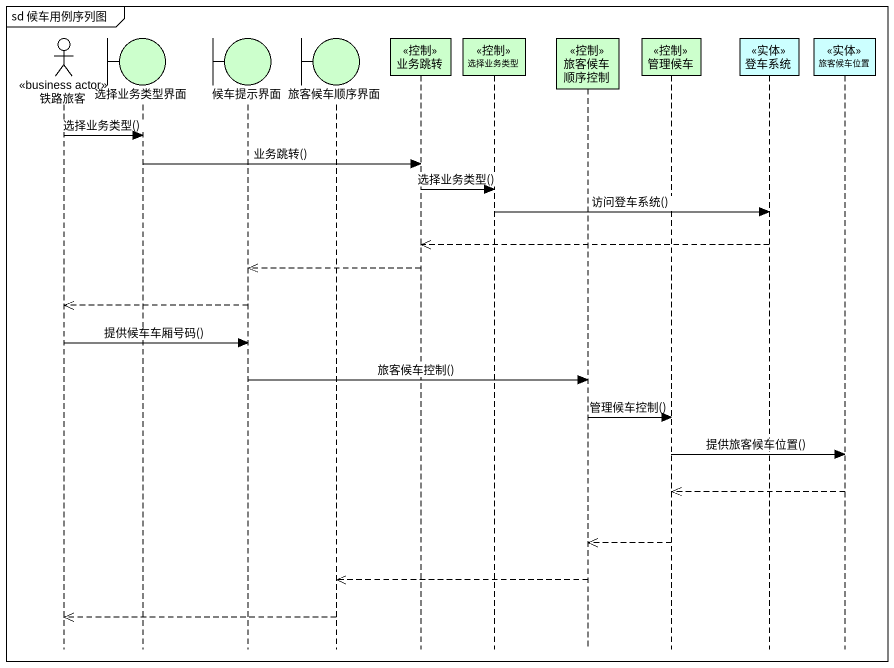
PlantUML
@startuml
mainframe sd 候车用例序列图
hide footbox
actor 铁路旅客 <<business actor>>
boundary 选择业务类型界面 #CCFFCC
boundary 候车提示界面 #CCFFCC
boundary 旅客候车顺序界面 #CCFFCC
participant 业务跳转 <<控制>> #CCFFCC
participant 选择业务类型 <<控制>> #CCFFCC
participant 旅客候车顺序控制 <<控制>> #CCFFCC
participant 管理候车 <<控制>> #CCFFCC
participant 登车系统 <<实体>> #CCFFFF
participant 旅客候车位置 <<实体>> #CCFFFF

铁路旅客 -> 选择业务类型界面 : 选择业务类型()
选择业务类型界面 -> 业务跳转 : 业务跳转()
业务跳转 -> 选择业务类型 : 选择业务类型()
选择业务类型 -> 登车系统 : 访问登车系统()
登车系统 -->> 业务跳转
业务跳转 -->> 候车提示界面
候车提示界面 -->> 铁路旅客
铁路旅客 -> 候车提示界面 : 提供候车车厢号码()
候车提示界面 -> 旅客候车顺序控制 : 旅客候车控制()
旅客候车顺序控制 -> 管理候车 : 管理候车控制()
管理候车 -> 旅客候车位置 : 提供旅客候车位置()
旅客候车位置 -->> 管理候车
管理候车 -->> 旅客候车顺序控制
旅客候车顺序控制 -->> 旅客候车顺序界面
旅客候车顺序界面 -->> 铁路旅客
@enduml
